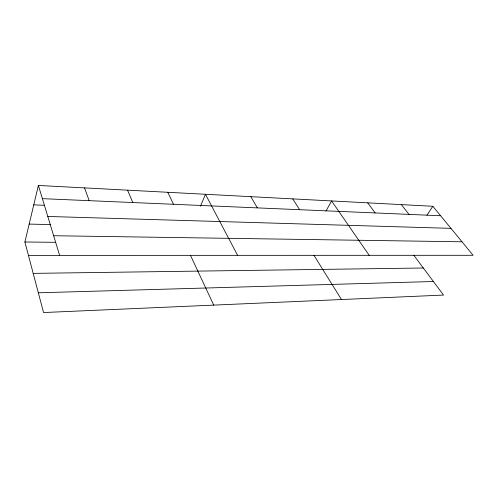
<?xml version="1.0" encoding="UTF-8"?>
<svg xmlns="http://www.w3.org/2000/svg" width="498" height="498" viewBox="0 0 498 498"><rect width="100%" height="100%" fill="white"/><g stroke="black" fill="none" stroke-linecap="round" stroke-linejoin="round"><path stroke-width="0.75" d="M413.832 255.3L443.55 295.071L43.556 312.545L24.9 242.003L38.383 185.455L432.83 206.278L473.1 255.3L28.436 255.381M200.495 206.209L205.45 194.276L237.608 255.35M325.966 211.115L331.581 200.931L369.18 255.325M426.917 215.211L432.83 206.278M38.334 292.793L433.422 281.513M33.198 273.377L423.325 267.999M24.9 242.003L55.764 242.308M53.641 235.728L462.007 241.798M29.17 224.088L50.74 224.592M47.796 216.462L450.964 228.358M33.752 204.877L44.527 205.288M42.392 198.658L440.606 215.746M401.376 204.616L409.007 214.389M367.705 202.842L375.156 212.939M292.718 198.883L299.653 209.695M313.964 255.325L341.466 299.528M250.805 196.666L257.373 207.884M167.782 192.284L173.497 204.286M190.466 255.343L213.729 305.106M127.563 190.161L132.798 202.537M84.536 187.895L89.204 200.663M38.383 185.455L59.611 255.387"/></g></svg>
